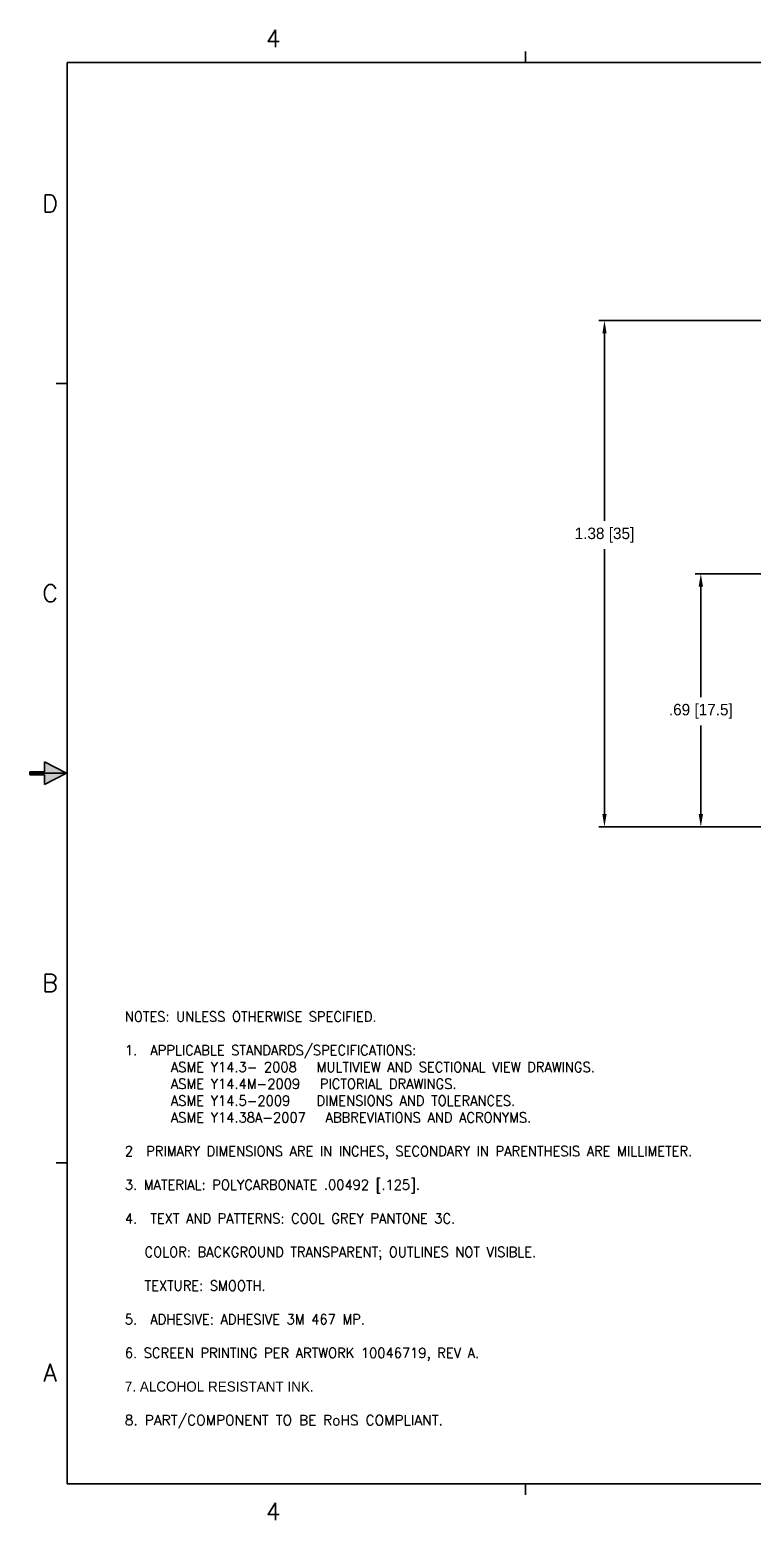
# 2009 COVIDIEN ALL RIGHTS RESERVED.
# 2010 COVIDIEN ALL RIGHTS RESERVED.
# Model space of a CAD drawing. Extents: x 0.1 to 21.9, y 0.3 to 16.7.
# Drawn here: x 0.09 to 7.97, y 0.35 to 16.61 of the extents above; entities that cross this region are included whole.
import ezdxf
from ezdxf.enums import TextEntityAlignment as Align

# ---------------------------------------------------------------- set-up
doc = ezdxf.new("R2010")
doc.units = 0
doc.header["$MEASUREMENT"] = 0
doc.header["$PDMODE"] = 3
doc.header["$PDSIZE"] = 0.06
doc.layers.get('0').update_dxf_attribs({"linetype": 'CONTINUOUS'})
doc.layers.get('Defpoints').update_dxf_attribs({"linetype": 'CONTINUOUS'})
for name, color, linetype in [('BRDR', 5, 'CONTINUOUS'), ('DIM', 7, 'CONTINUOUS'), ('OBJECT', 4, 'CONTINUOUS')]:
    doc.layers.add(name, color=color, linetype=linetype)
doc.styles.add('ROMANS', font='GOTHIC.TTF')
doc.styles.add('SIMPLEX', font='SIMPLEX')
doc.styles.get("Standard").update_dxf_attribs({"font": 'ROMANS.SHX'})
doc.dimstyles.get("Standard").update_dxf_attribs({"dimtxt": 0.18, "dimasz": 0.18, "dimexe": 0.18, "dimexo": 0.0625, "dimgap": 0.09, "dimtad": 0, "dimtih": 1, "dimtoh": 1, "dimdec": 4, "dimzin": 0, "dimdsep": 46, "dimtxsty": 'Standard', "dimcen": 0.09, "dimadec": 0, "dimazin": 0, "dimtfac": 1, "dimtdec": 4, "dimtofl": 0, "dimtmove": 0, "dimatfit": 3, "dimfxl": 1, "dimtolj": 1, "dimtzin": 0, "dimarcsym": 0})

# ---------------------------------------------------------------- blocks, each defined once
blk = doc.blocks.new('AROW')
at = {"layer": 'BRDR'}
for p, q in [((-0.01, 0.25), (-0.01, 0.15)), ((-0.01, 0.25), (0.01, 0.25)), ((0.01, 0.25), (0.01, 0.15)), ((0, 0), (-0.077, 0.15)), ((-0.077, 0.15), (-0.01, 0.15)), ((0, 0.19), (0, 0)), ((0, 0), (0, 0.19)), ((0, 0), (0.077, 0.15)), ((0.01, 0.15), (0.077, 0.15))]:
    blk.add_line(p, q, dxfattribs=at)
for points in [[(-0.01, 0.25), (0.01, 0.25), (0.01, 0.15)], [(-0.01, 0.25), (-0.01, 0.15), (0.01, 0.15)], [(-0.077, 0.15), (0, 0), (-0.01, 0.15)], [(0.077, 0.15), (0, 0), (-0.01, 0.15)]]:
    blk.add_solid(points, dxfattribs=at)
blk = doc.blocks.new('ANSI_C1')
at = {"layer": 'OBJECT', "color": 5}
for p, q in [((5.5, 16.25), (5.5, 16.37)), ((0.5, 16.25), (0.5, 0.75)), ((21.5, 16.25), (0.5, 16.25)), ((0.5, 12.75), (0.38, 12.75)), ((0.5, 4.25), (0.38, 4.25)), ((0.5, 0.75), (21.5, 0.75)), ((5.5, 0.63), (5.5, 0.75))]:
    blk.add_line(p, q, dxfattribs=at)
at = {"layer": 'OBJECT', "color": 5, "xscale": -1.608466899655079, "yscale": 1.608466899655079, "zscale": 1.608466899655079, "rotation": 90}
blk.add_blockref('AROW', (0.495, 8.5), dxfattribs=at)
at = {"layer": 'DIM'}
for tag, height, style, p in [('REV', 0.121, 'ROMANS', (15.686, 15.558)), ('TITLE_1', 0.15, 'SIMPLEX', (16.953, 2.386)), ('DTOL_X', 0.14, 'SIMPLEX', (13.847, 2.237)), ('DTOL_XX', 0.14, 'SIMPLEX', (14.47, 2.237)), ('DTOL_XXX', 0.14, 'SIMPLEX', (15.109, 2.239)), ('TITLE_2', 0.15, 'SIMPLEX', (16.983, 2.145)), ('TITLE_3', 0.15, 'SIMPLEX', (16.98, 1.854)), ('HTOL', 0.14, 'SIMPLEX', (13.85, 1.597)), ('FTOL', 0.14, 'SIMPLEX', (14.469, 1.597)), ('ATOL', 0.14, 'SIMPLEX', (15.087, 1.597)), ('TITLE_4', 0.15, 'SIMPLEX', (16.982, 1.607)), ('D_SCALE', 0.14, 'SIMPLEX', (14.703, 1.349)), ('DWG-NO', 0.18, 'ROMANS', (19.752, 0.964))]:
    blk.add_attdef(tag, text='', height=height, dxfattribs=dict(at, style=style)).set_placement(p, align=Align.CENTER)
for tag, p, height, style in [('ECO#', (18.675, 15.559), 0.118, 'ROMANS'), ('INITIALS', (20.444, 15.558), 0.13, 'ROMANS'), ('DRAWN_BY', (16.151, 1.331), 0.09, 'SIMPLEX'), ('D_DATE', (17.739, 1.331), 0.09, 'SIMPLEX'), ('CHECKED', (16.138, 1.083), 0.09, 'ROMANS'), ('C_DATE', (17.724, 1.083), 0.09, 'ROMANS'), ('APPROVED', (16.138, 0.833), 0.09, 'ROMANS'), ('A_DATE', (17.724, 0.833), 0.09, 'ROMANS'), ('SHT_NO', (20.621, 0.785), 0.1, 'SIMPLEX')]:
    blk.add_attdef(tag, p, '', height=height, dxfattribs=dict(at, style=style))
at = {"layer": 'DIM', "style": 'ROMANS', "width": 1.331405}
blk.add_attdef('DATE', text='', height=0.116, dxfattribs=at).set_placement((19.627, 15.557), (20.152, 15.557), align=Align.FIT)
at = {"layer": 'DIM'}
blk.add_attdef('ACAD_REF', text='', height=0.1, dxfattribs=at).set_placement((21.06, 1.378), align=Align.RIGHT)
at = {"layer": 'DIM', "color": 7, "style": 'ROMANS'}
blk.add_attdef('REV', text='', height=0.14, dxfattribs=at).set_placement((21.216, 0.987), align=Align.CENTER)
at = {"layer": 'OBJECT', "color": 5, "style": 'SIMPLEX'}
for s, p in [('4', (2.75, 16.417)), ('D', (0.315, 14.618)), ('C', (0.315, 10.368)), ('B', (0.315, 6.118)), ('A', (0.315, 1.868)), ('4', (2.75, 0.355))]:
    blk.add_text(s, height=0.19, dxfattribs=at).set_placement(p, align=Align.CENTER)
blk = doc.blocks.new('*D17')
at = {"color": 0, "lineweight": -2, "transparency": 16777216}
for p, q in [((12.93, 13.437), (6.303, 13.437)), ((6.363, 13.297), (6.363, 11.252)), ((6.363, 8.054), (6.363, 10.942)), ((12.93, 7.914), (6.303, 7.914))]:
    blk.add_line(p, q, dxfattribs=at)
at = {"color": 0, "transparency": 16777216}
for points in [[(6.34, 13.297), (6.386, 13.297), (6.363, 13.437)], [(6.34, 8.054), (6.386, 8.054), (6.363, 7.914)]]:
    blk.add_solid(points, dxfattribs=at)
at = {"layer": 'Defpoints', "color": 0, "transparency": 16777216}
for p in [(12.99, 13.437), (6.363, 7.914), (12.99, 7.914)]:
    blk.add_point(p, dxfattribs=at)
at = {"color": 0, "transparency": 16777216, "insert": (6.363, 11.097), "char_height": 0.125, "attachment_point": 5, "style": 'ROMANS'}
blk.add_mtext('\\A1;1.38 [35]', dxfattribs=at)
blk = doc.blocks.new('*D30')
at = {"color": 0, "lineweight": -2, "transparency": 16777216}
for p, q in [((10.898, 10.676), (7.354, 10.676)), ((7.414, 10.536), (7.414, 9.33)), ((7.414, 8.054), (7.414, 9.02)), ((12.93, 7.914), (7.354, 7.914))]:
    blk.add_line(p, q, dxfattribs=at)
at = {"color": 0, "transparency": 16777216}
for points in [[(7.391, 10.536), (7.438, 10.536), (7.414, 10.676)], [(7.391, 8.054), (7.438, 8.054), (7.414, 7.914)]]:
    blk.add_solid(points, dxfattribs=at)
at = {"layer": 'Defpoints', "color": 0, "transparency": 16777216}
for p in [(7.414, 10.676), (10.958, 10.676), (12.99, 7.914)]:
    blk.add_point(p, dxfattribs=at)
at = {"color": 0, "transparency": 16777216, "insert": (7.414, 9.175), "char_height": 0.125, "attachment_point": 5, "style": 'ROMANS'}
blk.add_mtext('\\A1;.69 [17.5]', dxfattribs=at)

msp = doc.modelspace()

# ---------------------------------------------------------------- block references
msp.add_blockref('ANSI_C1', (0, 0))

# ---------------------------------------------------------------- texts
at = {"color": 7, "linetype": 'Continuous', "insert": (1.13, 5.901), "char_height": 0.12, "attachment_point": 1, "style": 'ROMANS'}
msp.add_mtext('{\\Fromans|c0;\\H0.91667x;\\W0.95;\\C256;NOTES: UNLESS OTHERWISE SPECIFIED.\\P\\P1.  APPLICABLE STANDARDS/SPECIFICATIONS:\\P       ASME Y14.3- 2008   MULTIVIEW AND SECTIONAL VIEW DRAWINGS.\\P       ASME Y14.4M-2009   PICTORIAL DRAWINGS.\\P       ASME Y14.5-2009    DIMENSIONS AND TOLERANCES.\\P       ASME Y14.38A-2007   ABBREVIATIONS AND ACRONYMS.\\P\\P2  PRIMARY DIMENSIONS ARE IN INCHES, SECONDARY IN PARENTHESIS ARE MILLIMETER.\\P\\P3. MATERIAL: POLYCARBONATE .00492 [.125].\\P\\P4.  TEXT AND PATTERNS: COOL GREY PANTONE 3C.\\P\\P   COLOR: BACKGROUND TRANSPARENT; OUTLINES NOT VISIBLE. \\P  \\P   TEXTURE: SMOOTH. \\P\\P5.  ADHESIVE: ADHESIVE 3M 467 MP.\\P\\P6. SCREEN PRINTING PER ARTWORK 10046719, REV A.\\P\\Fq:\\fonts\\romans|c0;\\W1;\\P7. ALCOHOL RESISTANT INK.\\P\\P\\Fromans|c0;8. PART/COMPONENT TO BE RoHS COMPLIANT.\\Fq:\\fonts\\romans|c0;\\H1.0909x;      }', dxfattribs=at)

# ---------------------------------------------------------------- dimensions: what is measured, and where the dimension line sits
for base, p1, p2, picture, middle in [((6.363, 7.914), (12.99, 13.437), (12.99, 7.914), '*D17', (6.363, 11.097)), ((7.414, 10.676), (12.99, 7.914), (10.958, 10.676), '*D30', (7.414, 9.175))]:
    dim = msp.add_linear_dim(base=base, p1=p1, p2=p2, angle=90, dimstyle='Standard', override={"dimtxt": 0.125, "dimasz": 0.14, "dimexe": 0.06, "dimexo": 0.06, "dimgap": 0.06, "dimdec": 2, "dimlfac": 0.25, "dimzin": 4, "dimtxsty": 'ROMANS', "dimcen": 0, "dimdle": 0.35, "dimtdec": 2, "dimtix": 1, "dimatfit": 0, "dimtzin": 4})
    dim.commit()
    dim.dimension.update_dxf_attribs({"geometry": picture, "text_midpoint": middle, "dimtype": 160})

doc.saveas('drawing.dxf')
